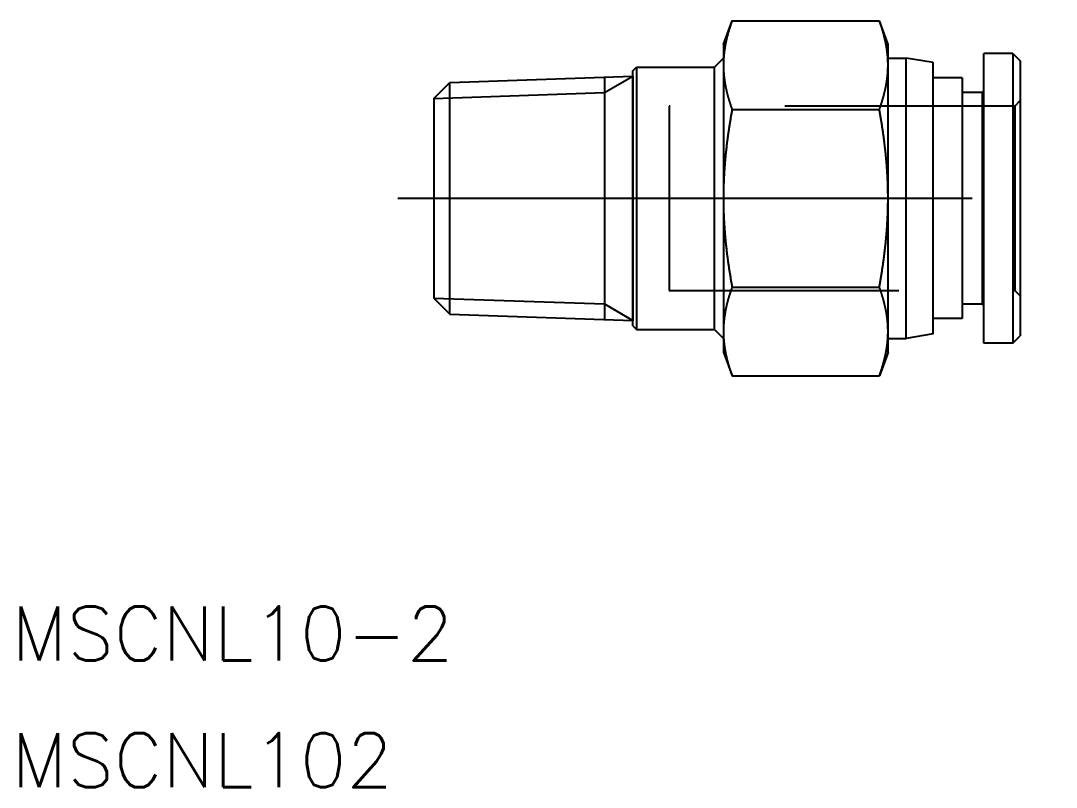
# Model space of a CAD drawing. Extents: x -78.9 to 11.2, y -32.6 to 11.8.
# Drawn here: x -78.9 to -21.6, y -32.6 to 9.8 of the extents above; entities that cross this region are included whole.
import ezdxf

# ---------------------------------------------------------------- set-up
doc = ezdxf.new("R2010")
doc.units = 0
doc.linetypes.add('CENTER', pattern=[50.8, 31.75, -6.35, 6.35, -6.35])
doc.linetypes.add('DASHED', pattern=[19.05, 12.7, -6.35])
doc.layers.get('0').update_dxf_attribs({"linetype": 'CONTINUOUS'})
doc.layers.add('CENTER', color=1, linetype='CENTER')
doc.styles.get("Standard").update_dxf_attribs({"font": 'txt.shx', "height": 3, "bigfont": 'bigfont.shx'})

msp = doc.modelspace()

# ---------------------------------------------------------------- linework, layer by layer
at = {"color": 7, "linetype": 'CONTINUOUS'}
for p, q in [((-40.03, 8.5), (-39.551, 9.815)), ((-39.551, 9.815), (-31.409, 9.815)), ((-30.93, 8.5), (-31.409, 9.815)), ((-40.03, 8.5), (-40.03, 7.361)), ((-30.93, 7.361), (-30.93, 8.5)), ((-40.53, 7.25), (-40.03, 7.75)), ((-30.93, 7.75), (-29.93, 7.75)), ((-29.93, -7.75), (-29.93, 7.75)), ((-28.43, 7.5), (-29.93, 7.75)), ((-28.43, -7.5), (-28.43, 7.5)), ((-25.63, -8), (-25.63, 8)), ((-24.03, 8), (-25.63, 8)), ((-24.03, 8), (-24.03, -8)), ((-24.03, 8), (-23.63, 7.6)), ((-23.63, 7.6), (-23.63, -7.6)), ((-45.03, 7.05), (-44.83, 7.25)), ((-45.03, -7.05), (-45.03, 7.05)), ((-44.83, 7.25), (-44.83, -7.25)), ((-44.83, 7.25), (-40.53, 7.25)), ((-40.53, -7.25), (-40.53, 7.25)), ((-40.03, 7.361), (-40.03, 0)), ((-30.93, 0), (-30.93, 7.361)), ((-56.03, 5.513), (-55.143, 6.4)), ((-55.143, 6.4), (-45.03, 6.753)), ((-55.143, -6.4), (-55.143, 6.4)), ((-46.608, 6.698), (-46.608, -6.698)), ((-45.03, 6.753), (-45.03, -6.753)), ((-26.83, 6.65), (-28.43, 6.65)), ((-26.83, 6.65), (-26.83, -6.65)), ((-25.73, 5.85), (-26.83, 5.85)), ((-25.73, 5.85), (-25.63, 5.95)), ((-25.73, 5.85), (-25.73, -5.85)), ((-56.03, 5.513), (-56.03, -5.513)), ((-39.551, 4.907), (-31.409, 4.907)), ((-40.03, 0), (-40.03, -7.361)), ((-30.93, -7.361), (-30.93, 0)), ((-39.551, -4.907), (-31.409, -4.907)), ((-56.03, -5.513), (-55.143, -6.4)), ((-25.73, -5.85), (-26.83, -5.85)), ((-25.73, -5.85), (-25.63, -5.95)), ((-55.143, -6.4), (-45.03, -6.753)), ((-26.83, -6.65), (-28.43, -6.65)), ((-45.03, -7.05), (-44.83, -7.25)), ((-44.83, -7.25), (-40.53, -7.25)), ((-40.53, -7.25), (-40.03, -7.75)), ((-40.03, -7.361), (-40.03, -8.5)), ((-30.93, -8.5), (-30.93, -7.361)), ((-30.93, -7.75), (-29.93, -7.75)), ((-28.43, -7.5), (-29.93, -7.75)), ((-24.03, -8), (-25.63, -8)), ((-24.03, -8), (-23.63, -7.6)), ((-40.03, -8.5), (-39.551, -9.815)), ((-30.93, -8.5), (-31.409, -9.815)), ((-39.551, -9.815), (-31.409, -9.815))]:
    msp.add_line(p, q, dxfattribs=at)
at = {"color": 3, "linetype": 'CONTINUOUS'}
for p, q in [((-46.608, 5.842), (-45.03, 6.753)), ((-56.03, 5.513), (-46.608, 5.842)), ((-56.03, -5.513), (-46.608, -5.842)), ((-46.608, -5.842), (-45.03, -6.753))]:
    msp.add_line(p, q, dxfattribs=at)
at = {"color": 3, "linetype": 'DASHED'}
for p, q in [((-23.63, 5.4), (-23.93, 5.1)), ((-23.93, 5.1), (-43.03, 5.1)), ((-43.03, 5.1), (-43.03, -5.1)), ((-23.93, 5.1), (-23.93, -5.1)), ((-43.03, -5.1), (-23.93, -5.1)), ((-23.93, -5.1), (-23.63, -5.4))]:
    msp.add_line(p, q, dxfattribs=at)
at = {"color": 7}
for points in [[(-39.551, 9.815, 0), (-39.562, 9.787, 0), (-39.571, 9.76, 0), (-39.581, 9.732, 0), (-39.591, 9.705, 0), (-39.6, 9.678, 0), (-39.61, 9.651, 0), (-39.619, 9.623, 0), (-39.628, 9.596, 0), (-39.637, 9.569, 0), (-39.646, 9.542, 0), (-39.655, 9.515, 0), (-39.664, 9.489, 0), (-39.673, 9.462, 0), (-39.681, 9.435, 0), (-39.69, 9.408, 0), (-39.698, 9.382, 0), (-39.706, 9.355, 0), (-39.715, 9.329, 0), (-39.723, 9.302, 0), (-39.731, 9.276, 0), (-39.738, 9.25, 0), (-39.746, 9.223, 0), (-39.754, 9.197, 0), (-39.761, 9.171, 0), (-39.769, 9.145, 0), (-39.776, 9.119, 0), (-39.783, 9.093, 0), (-39.79, 9.067, 0), (-39.797, 9.041, 0), (-39.804, 9.015, 0), (-39.811, 8.989, 0), (-39.818, 8.963, 0), (-39.824, 8.937, 0), (-39.831, 8.912, 0), (-39.837, 8.886, 0), (-39.843, 8.86, 0), (-39.849, 8.835, 0), (-39.855, 8.809, 0), (-39.861, 8.783, 0), (-39.867, 8.758, 0), (-39.873, 8.732, 0), (-39.879, 8.707, 0), (-39.884, 8.681, 0), (-39.89, 8.656, 0), (-39.895, 8.63, 0), (-39.9, 8.605, 0), (-39.906, 8.58, 0), (-39.91, 8.554, 0), (-39.915, 8.529, 0), (-39.92, 8.503, 0), (-39.925, 8.478, 0), (-39.93, 8.453, 0), (-39.934, 8.428, 0), (-39.939, 8.402, 0), (-39.943, 8.377, 0), (-39.947, 8.352, 0), (-39.951, 8.326, 0), (-39.955, 8.301, 0), (-39.959, 8.276, 0), (-39.963, 8.251, 0), (-39.967, 8.226, 0), (-39.97, 8.2, 0), (-39.974, 8.175, 0), (-39.977, 8.15, 0), (-39.98, 8.125, 0), (-39.984, 8.099, 0), (-39.987, 8.074, 0), (-39.99, 8.049, 0), (-39.993, 8.024, 0), (-39.995, 7.998, 0), (-39.998, 7.973, 0), (-40.001, 7.948, 0), (-40.003, 7.923, 0), (-40.005, 7.897, 0), (-40.008, 7.872, 0), (-40.01, 7.847, 0), (-40.012, 7.821, 0), (-40.014, 7.796, 0), (-40.016, 7.771, 0), (-40.017, 7.745, 0), (-40.019, 7.72, 0), (-40.021, 7.695, 0), (-40.022, 7.669, 0), (-40.023, 7.644, 0), (-40.024, 7.618, 0), (-40.026, 7.593, 0), (-40.026, 7.567, 0), (-40.027, 7.541, 0), (-40.028, 7.516, 0), (-40.029, 7.49, 0), (-40.029, 7.464, 0), (-40.029, 7.439, 0), (-40.03, 7.413, 0), (-40.03, 7.387, 0), (-40.03, 7.361, 0)], [(-30.93, 7.361, 0), (-30.93, 7.387, 0), (-30.93, 7.413, 0), (-30.931, 7.439, 0), (-30.931, 7.464, 0), (-30.931, 7.49, 0), (-30.932, 7.516, 0), (-30.933, 7.541, 0), (-30.934, 7.567, 0), (-30.935, 7.593, 0), (-30.936, 7.618, 0), (-30.937, 7.644, 0), (-30.938, 7.669, 0), (-30.94, 7.695, 0), (-30.941, 7.72, 0), (-30.943, 7.745, 0), (-30.944, 7.771, 0), (-30.946, 7.796, 0), (-30.948, 7.821, 0), (-30.95, 7.847, 0), (-30.952, 7.872, 0), (-30.955, 7.897, 0), (-30.957, 7.923, 0), (-30.959, 7.948, 0), (-30.962, 7.973, 0), (-30.965, 7.998, 0), (-30.967, 8.024, 0), (-30.97, 8.049, 0), (-30.973, 8.074, 0), (-30.976, 8.099, 0), (-30.98, 8.125, 0), (-30.983, 8.15, 0), (-30.986, 8.175, 0), (-30.99, 8.2, 0), (-30.993, 8.226, 0), (-30.997, 8.251, 0), (-31.001, 8.276, 0), (-31.005, 8.301, 0), (-31.009, 8.326, 0), (-31.013, 8.352, 0), (-31.017, 8.377, 0), (-31.021, 8.402, 0), (-31.026, 8.428, 0), (-31.03, 8.453, 0), (-31.035, 8.478, 0), (-31.04, 8.503, 0), (-31.045, 8.529, 0), (-31.05, 8.554, 0), (-31.055, 8.58, 0), (-31.06, 8.605, 0), (-31.065, 8.63, 0), (-31.07, 8.656, 0), (-31.076, 8.681, 0), (-31.081, 8.707, 0), (-31.087, 8.732, 0), (-31.093, 8.758, 0), (-31.099, 8.783, 0), (-31.105, 8.809, 0), (-31.111, 8.835, 0), (-31.117, 8.86, 0), (-31.123, 8.886, 0), (-31.13, 8.912, 0), (-31.136, 8.937, 0), (-31.142, 8.963, 0), (-31.149, 8.989, 0), (-31.156, 9.015, 0), (-31.163, 9.041, 0), (-31.17, 9.067, 0), (-31.177, 9.093, 0), (-31.184, 9.119, 0), (-31.192, 9.145, 0), (-31.199, 9.171, 0), (-31.206, 9.197, 0), (-31.214, 9.223, 0), (-31.222, 9.25, 0), (-31.23, 9.276, 0), (-31.238, 9.302, 0), (-31.245, 9.329, 0), (-31.254, 9.355, 0), (-31.262, 9.382, 0), (-31.27, 9.408, 0), (-31.279, 9.435, 0), (-31.287, 9.462, 0), (-31.296, 9.489, 0), (-31.305, 9.515, 0), (-31.314, 9.542, 0), (-31.323, 9.569, 0), (-31.332, 9.596, 0), (-31.341, 9.623, 0), (-31.35, 9.651, 0), (-31.36, 9.678, 0), (-31.369, 9.705, 0), (-31.379, 9.732, 0), (-31.389, 9.76, 0), (-31.399, 9.787, 0), (-31.409, 9.815, 0)], [(-40.03, 7.361, 0), (-40.03, 7.335, 0), (-40.03, 7.31, 0), (-40.029, 7.284, 0), (-40.029, 7.258, 0), (-40.029, 7.232, 0), (-40.028, 7.207, 0), (-40.027, 7.181, 0), (-40.026, 7.155, 0), (-40.026, 7.13, 0), (-40.024, 7.104, 0), (-40.023, 7.079, 0), (-40.022, 7.053, 0), (-40.021, 7.028, 0), (-40.019, 7.002, 0), (-40.017, 6.977, 0), (-40.016, 6.952, 0), (-40.014, 6.926, 0), (-40.012, 6.901, 0), (-40.01, 6.876, 0), (-40.008, 6.85, 0), (-40.005, 6.825, 0), (-40.003, 6.8, 0), (-40.001, 6.774, 0), (-39.998, 6.749, 0), (-39.995, 6.724, 0), (-39.993, 6.699, 0), (-39.99, 6.673, 0), (-39.987, 6.648, 0), (-39.984, 6.623, 0), (-39.98, 6.598, 0), (-39.977, 6.573, 0), (-39.974, 6.547, 0), (-39.97, 6.522, 0), (-39.967, 6.497, 0), (-39.963, 6.472, 0), (-39.959, 6.446, 0), (-39.955, 6.421, 0), (-39.951, 6.396, 0), (-39.947, 6.371, 0), (-39.943, 6.345, 0), (-39.939, 6.32, 0), (-39.934, 6.295, 0), (-39.93, 6.27, 0), (-39.925, 6.244, 0), (-39.92, 6.219, 0), (-39.915, 6.194, 0), (-39.91, 6.168, 0), (-39.906, 6.143, 0), (-39.9, 6.118, 0), (-39.895, 6.092, 0), (-39.89, 6.067, 0), (-39.884, 6.041, 0), (-39.879, 6.016, 0), (-39.873, 5.99, 0), (-39.867, 5.965, 0), (-39.861, 5.939, 0), (-39.855, 5.914, 0), (-39.849, 5.888, 0), (-39.843, 5.862, 0), (-39.837, 5.837, 0), (-39.831, 5.811, 0), (-39.824, 5.785, 0), (-39.818, 5.759, 0), (-39.811, 5.733, 0), (-39.804, 5.708, 0), (-39.797, 5.682, 0), (-39.79, 5.656, 0), (-39.783, 5.63, 0), (-39.776, 5.604, 0), (-39.769, 5.578, 0), (-39.761, 5.551, 0), (-39.754, 5.525, 0), (-39.746, 5.499, 0), (-39.738, 5.473, 0), (-39.731, 5.446, 0), (-39.723, 5.42, 0), (-39.715, 5.394, 0), (-39.706, 5.367, 0), (-39.698, 5.341, 0), (-39.69, 5.314, 0), (-39.681, 5.287, 0), (-39.673, 5.261, 0), (-39.664, 5.234, 0), (-39.655, 5.207, 0), (-39.646, 5.18, 0), (-39.637, 5.153, 0), (-39.628, 5.126, 0), (-39.619, 5.099, 0), (-39.61, 5.072, 0), (-39.6, 5.045, 0), (-39.591, 5.017, 0), (-39.581, 4.99, 0), (-39.571, 4.963, 0), (-39.562, 4.935, 0), (-39.551, 4.907, 0)], [(-31.409, 4.907, 0), (-31.399, 4.935, 0), (-31.389, 4.963, 0), (-31.379, 4.99, 0), (-31.369, 5.017, 0), (-31.36, 5.045, 0), (-31.35, 5.072, 0), (-31.341, 5.099, 0), (-31.332, 5.126, 0), (-31.323, 5.153, 0), (-31.314, 5.18, 0), (-31.305, 5.207, 0), (-31.296, 5.234, 0), (-31.287, 5.261, 0), (-31.279, 5.287, 0), (-31.27, 5.314, 0), (-31.262, 5.341, 0), (-31.254, 5.367, 0), (-31.245, 5.394, 0), (-31.238, 5.42, 0), (-31.23, 5.446, 0), (-31.222, 5.473, 0), (-31.214, 5.499, 0), (-31.206, 5.525, 0), (-31.199, 5.551, 0), (-31.192, 5.578, 0), (-31.184, 5.604, 0), (-31.177, 5.63, 0), (-31.17, 5.656, 0), (-31.163, 5.682, 0), (-31.156, 5.708, 0), (-31.149, 5.733, 0), (-31.142, 5.759, 0), (-31.136, 5.785, 0), (-31.13, 5.811, 0), (-31.123, 5.837, 0), (-31.117, 5.862, 0), (-31.111, 5.888, 0), (-31.105, 5.914, 0), (-31.099, 5.939, 0), (-31.093, 5.965, 0), (-31.087, 5.99, 0), (-31.081, 6.016, 0), (-31.076, 6.041, 0), (-31.07, 6.067, 0), (-31.065, 6.092, 0), (-31.06, 6.118, 0), (-31.055, 6.143, 0), (-31.05, 6.168, 0), (-31.045, 6.194, 0), (-31.04, 6.219, 0), (-31.035, 6.244, 0), (-31.03, 6.27, 0), (-31.026, 6.295, 0), (-31.021, 6.32, 0), (-31.017, 6.345, 0), (-31.013, 6.371, 0), (-31.009, 6.396, 0), (-31.005, 6.421, 0), (-31.001, 6.446, 0), (-30.997, 6.472, 0), (-30.993, 6.497, 0), (-30.99, 6.522, 0), (-30.986, 6.547, 0), (-30.983, 6.573, 0), (-30.98, 6.598, 0), (-30.976, 6.623, 0), (-30.973, 6.648, 0), (-30.97, 6.673, 0), (-30.967, 6.699, 0), (-30.965, 6.724, 0), (-30.962, 6.749, 0), (-30.959, 6.774, 0), (-30.957, 6.8, 0), (-30.955, 6.825, 0), (-30.952, 6.85, 0), (-30.95, 6.876, 0), (-30.948, 6.901, 0), (-30.946, 6.926, 0), (-30.944, 6.952, 0), (-30.943, 6.977, 0), (-30.941, 7.002, 0), (-30.94, 7.028, 0), (-30.938, 7.053, 0), (-30.937, 7.079, 0), (-30.936, 7.104, 0), (-30.935, 7.13, 0), (-30.934, 7.155, 0), (-30.933, 7.181, 0), (-30.932, 7.207, 0), (-30.931, 7.232, 0), (-30.931, 7.258, 0), (-30.931, 7.284, 0), (-30.93, 7.31, 0), (-30.93, 7.335, 0), (-30.93, 7.361, 0)], [(-39.551, 4.907, 0), (-39.562, 4.852, 0), (-39.571, 4.797, 0), (-39.581, 4.742, 0), (-39.591, 4.688, 0), (-39.6, 4.633, 0), (-39.61, 4.579, 0), (-39.619, 4.524, 0), (-39.628, 4.47, 0), (-39.637, 4.416, 0), (-39.646, 4.362, 0), (-39.655, 4.308, 0), (-39.664, 4.255, 0), (-39.673, 4.201, 0), (-39.681, 4.148, 0), (-39.69, 4.094, 0), (-39.698, 4.041, 0), (-39.706, 3.988, 0), (-39.715, 3.935, 0), (-39.723, 3.882, 0), (-39.731, 3.83, 0), (-39.738, 3.777, 0), (-39.746, 3.724, 0), (-39.754, 3.672, 0), (-39.761, 3.62, 0), (-39.769, 3.567, 0), (-39.776, 3.515, 0), (-39.783, 3.463, 0), (-39.79, 3.411, 0), (-39.797, 3.359, 0), (-39.804, 3.307, 0), (-39.811, 3.256, 0), (-39.818, 3.204, 0), (-39.824, 3.152, 0), (-39.831, 3.101, 0), (-39.837, 3.049, 0), (-39.843, 2.998, 0), (-39.849, 2.947, 0), (-39.855, 2.895, 0), (-39.861, 2.844, 0), (-39.867, 2.793, 0), (-39.873, 2.742, 0), (-39.879, 2.691, 0), (-39.884, 2.64, 0), (-39.89, 2.589, 0), (-39.895, 2.538, 0), (-39.9, 2.487, 0), (-39.906, 2.437, 0), (-39.91, 2.386, 0), (-39.915, 2.335, 0), (-39.92, 2.284, 0), (-39.925, 2.234, 0), (-39.93, 2.183, 0), (-39.934, 2.133, 0), (-39.939, 2.082, 0), (-39.943, 2.032, 0), (-39.947, 1.981, 0), (-39.951, 1.93, 0), (-39.955, 1.88, 0), (-39.959, 1.83, 0), (-39.963, 1.779, 0), (-39.967, 1.729, 0), (-39.97, 1.678, 0), (-39.974, 1.628, 0), (-39.977, 1.577, 0), (-39.98, 1.527, 0), (-39.984, 1.476, 0), (-39.987, 1.426, 0), (-39.99, 1.375, 0), (-39.993, 1.325, 0), (-39.995, 1.275, 0), (-39.998, 1.224, 0), (-40.001, 1.173, 0), (-40.003, 1.123, 0), (-40.005, 1.072, 0), (-40.008, 1.022, 0), (-40.01, 0.971, 0), (-40.012, 0.921, 0), (-40.014, 0.87, 0), (-40.016, 0.819, 0), (-40.017, 0.768, 0), (-40.019, 0.717, 0), (-40.021, 0.667, 0), (-40.022, 0.616, 0), (-40.023, 0.565, 0), (-40.024, 0.514, 0), (-40.026, 0.463, 0), (-40.026, 0.412, 0), (-40.027, 0.36, 0), (-40.028, 0.309, 0), (-40.029, 0.258, 0), (-40.029, 0.206, 0), (-40.029, 0.155, 0), (-40.03, 0.103, 0), (-40.03, 0.052, 0), (-40.03, 0, 0)], [(-30.93, 0, 0), (-30.93, 0.052, 0), (-30.93, 0.103, 0), (-30.931, 0.155, 0), (-30.931, 0.206, 0), (-30.931, 0.258, 0), (-30.932, 0.309, 0), (-30.933, 0.36, 0), (-30.934, 0.412, 0), (-30.935, 0.463, 0), (-30.936, 0.514, 0), (-30.937, 0.565, 0), (-30.938, 0.616, 0), (-30.94, 0.667, 0), (-30.941, 0.717, 0), (-30.943, 0.768, 0), (-30.944, 0.819, 0), (-30.946, 0.87, 0), (-30.948, 0.921, 0), (-30.95, 0.971, 0), (-30.952, 1.022, 0), (-30.955, 1.072, 0), (-30.957, 1.123, 0), (-30.959, 1.173, 0), (-30.962, 1.224, 0), (-30.965, 1.275, 0), (-30.967, 1.325, 0), (-30.97, 1.375, 0), (-30.973, 1.426, 0), (-30.976, 1.476, 0), (-30.98, 1.527, 0), (-30.983, 1.577, 0), (-30.986, 1.628, 0), (-30.99, 1.678, 0), (-30.993, 1.729, 0), (-30.997, 1.779, 0), (-31.001, 1.83, 0), (-31.005, 1.88, 0), (-31.009, 1.93, 0), (-31.013, 1.981, 0), (-31.017, 2.032, 0), (-31.021, 2.082, 0), (-31.026, 2.133, 0), (-31.03, 2.183, 0), (-31.035, 2.234, 0), (-31.04, 2.284, 0), (-31.045, 2.335, 0), (-31.05, 2.386, 0), (-31.055, 2.437, 0), (-31.06, 2.487, 0), (-31.065, 2.538, 0), (-31.07, 2.589, 0), (-31.076, 2.64, 0), (-31.081, 2.691, 0), (-31.087, 2.742, 0), (-31.093, 2.793, 0), (-31.099, 2.844, 0), (-31.105, 2.895, 0), (-31.111, 2.947, 0), (-31.117, 2.998, 0), (-31.123, 3.049, 0), (-31.13, 3.101, 0), (-31.136, 3.152, 0), (-31.142, 3.204, 0), (-31.149, 3.256, 0), (-31.156, 3.307, 0), (-31.163, 3.359, 0), (-31.17, 3.411, 0), (-31.177, 3.463, 0), (-31.184, 3.515, 0), (-31.192, 3.567, 0), (-31.199, 3.62, 0), (-31.206, 3.672, 0), (-31.214, 3.724, 0), (-31.222, 3.777, 0), (-31.23, 3.83, 0), (-31.238, 3.882, 0), (-31.245, 3.935, 0), (-31.254, 3.988, 0), (-31.262, 4.041, 0), (-31.27, 4.094, 0), (-31.279, 4.148, 0), (-31.287, 4.201, 0), (-31.296, 4.255, 0), (-31.305, 4.308, 0), (-31.314, 4.362, 0), (-31.323, 4.416, 0), (-31.332, 4.47, 0), (-31.341, 4.524, 0), (-31.35, 4.579, 0), (-31.36, 4.633, 0), (-31.369, 4.688, 0), (-31.379, 4.742, 0), (-31.389, 4.797, 0), (-31.399, 4.852, 0), (-31.409, 4.907, 0)], [(-40.03, 0, 0), (-40.03, -0.052, 0), (-40.03, -0.103, 0), (-40.029, -0.155, 0), (-40.029, -0.206, 0), (-40.029, -0.258, 0), (-40.028, -0.309, 0), (-40.027, -0.36, 0), (-40.026, -0.412, 0), (-40.026, -0.463, 0), (-40.024, -0.514, 0), (-40.023, -0.565, 0), (-40.022, -0.616, 0), (-40.021, -0.667, 0), (-40.019, -0.717, 0), (-40.017, -0.768, 0), (-40.016, -0.819, 0), (-40.014, -0.87, 0), (-40.012, -0.921, 0), (-40.01, -0.971, 0), (-40.008, -1.022, 0), (-40.005, -1.072, 0), (-40.003, -1.123, 0), (-40.001, -1.173, 0), (-39.998, -1.224, 0), (-39.995, -1.275, 0), (-39.993, -1.325, 0), (-39.99, -1.375, 0), (-39.987, -1.426, 0), (-39.984, -1.476, 0), (-39.98, -1.527, 0), (-39.977, -1.577, 0), (-39.974, -1.628, 0), (-39.97, -1.678, 0), (-39.967, -1.729, 0), (-39.963, -1.779, 0), (-39.959, -1.83, 0), (-39.955, -1.88, 0), (-39.951, -1.93, 0), (-39.947, -1.981, 0), (-39.943, -2.032, 0), (-39.939, -2.082, 0), (-39.934, -2.133, 0), (-39.93, -2.183, 0), (-39.925, -2.234, 0), (-39.92, -2.284, 0), (-39.915, -2.335, 0), (-39.91, -2.386, 0), (-39.906, -2.437, 0), (-39.9, -2.487, 0), (-39.895, -2.538, 0), (-39.89, -2.589, 0), (-39.884, -2.64, 0), (-39.879, -2.691, 0), (-39.873, -2.742, 0), (-39.867, -2.793, 0), (-39.861, -2.844, 0), (-39.855, -2.895, 0), (-39.849, -2.947, 0), (-39.843, -2.998, 0), (-39.837, -3.049, 0), (-39.831, -3.101, 0), (-39.824, -3.152, 0), (-39.818, -3.204, 0), (-39.811, -3.256, 0), (-39.804, -3.307, 0), (-39.797, -3.359, 0), (-39.79, -3.411, 0), (-39.783, -3.463, 0), (-39.776, -3.515, 0), (-39.769, -3.567, 0), (-39.761, -3.62, 0), (-39.754, -3.672, 0), (-39.746, -3.724, 0), (-39.738, -3.777, 0), (-39.731, -3.83, 0), (-39.723, -3.882, 0), (-39.715, -3.935, 0), (-39.706, -3.988, 0), (-39.698, -4.041, 0), (-39.69, -4.094, 0), (-39.681, -4.148, 0), (-39.673, -4.201, 0), (-39.664, -4.255, 0), (-39.655, -4.308, 0), (-39.646, -4.362, 0), (-39.637, -4.416, 0), (-39.628, -4.47, 0), (-39.619, -4.524, 0), (-39.61, -4.579, 0), (-39.6, -4.633, 0), (-39.591, -4.688, 0), (-39.581, -4.742, 0), (-39.571, -4.797, 0), (-39.562, -4.852, 0), (-39.551, -4.907, 0)], [(-31.409, -4.907, 0), (-31.399, -4.852, 0), (-31.389, -4.797, 0), (-31.379, -4.742, 0), (-31.369, -4.688, 0), (-31.36, -4.633, 0), (-31.35, -4.579, 0), (-31.341, -4.524, 0), (-31.332, -4.47, 0), (-31.323, -4.416, 0), (-31.314, -4.362, 0), (-31.305, -4.308, 0), (-31.296, -4.255, 0), (-31.287, -4.201, 0), (-31.279, -4.148, 0), (-31.27, -4.094, 0), (-31.262, -4.041, 0), (-31.254, -3.988, 0), (-31.245, -3.935, 0), (-31.238, -3.882, 0), (-31.23, -3.83, 0), (-31.222, -3.777, 0), (-31.214, -3.724, 0), (-31.206, -3.672, 0), (-31.199, -3.62, 0), (-31.192, -3.567, 0), (-31.184, -3.515, 0), (-31.177, -3.463, 0), (-31.17, -3.411, 0), (-31.163, -3.359, 0), (-31.156, -3.307, 0), (-31.149, -3.256, 0), (-31.142, -3.204, 0), (-31.136, -3.152, 0), (-31.13, -3.101, 0), (-31.123, -3.049, 0), (-31.117, -2.998, 0), (-31.111, -2.947, 0), (-31.105, -2.895, 0), (-31.099, -2.844, 0), (-31.093, -2.793, 0), (-31.087, -2.742, 0), (-31.081, -2.691, 0), (-31.076, -2.64, 0), (-31.07, -2.589, 0), (-31.065, -2.538, 0), (-31.06, -2.487, 0), (-31.055, -2.437, 0), (-31.05, -2.386, 0), (-31.045, -2.335, 0), (-31.04, -2.284, 0), (-31.035, -2.234, 0), (-31.03, -2.183, 0), (-31.026, -2.133, 0), (-31.021, -2.082, 0), (-31.017, -2.032, 0), (-31.013, -1.981, 0), (-31.009, -1.93, 0), (-31.005, -1.88, 0), (-31.001, -1.83, 0), (-30.997, -1.779, 0), (-30.993, -1.729, 0), (-30.99, -1.678, 0), (-30.986, -1.628, 0), (-30.983, -1.577, 0), (-30.98, -1.527, 0), (-30.976, -1.476, 0), (-30.973, -1.426, 0), (-30.97, -1.375, 0), (-30.967, -1.325, 0), (-30.965, -1.275, 0), (-30.962, -1.224, 0), (-30.959, -1.173, 0), (-30.957, -1.123, 0), (-30.955, -1.072, 0), (-30.952, -1.022, 0), (-30.95, -0.971, 0), (-30.948, -0.921, 0), (-30.946, -0.87, 0), (-30.944, -0.819, 0), (-30.943, -0.768, 0), (-30.941, -0.717, 0), (-30.94, -0.667, 0), (-30.938, -0.616, 0), (-30.937, -0.565, 0), (-30.936, -0.514, 0), (-30.935, -0.463, 0), (-30.934, -0.412, 0), (-30.933, -0.36, 0), (-30.932, -0.309, 0), (-30.931, -0.258, 0), (-30.931, -0.206, 0), (-30.931, -0.155, 0), (-30.93, -0.103, 0), (-30.93, -0.052, 0), (-30.93, 0, 0)], [(-39.551, -4.907, 0), (-39.562, -4.935, 0), (-39.571, -4.963, 0), (-39.581, -4.99, 0), (-39.591, -5.017, 0), (-39.6, -5.045, 0), (-39.61, -5.072, 0), (-39.619, -5.099, 0), (-39.628, -5.126, 0), (-39.637, -5.153, 0), (-39.646, -5.18, 0), (-39.655, -5.207, 0), (-39.664, -5.234, 0), (-39.673, -5.261, 0), (-39.681, -5.287, 0), (-39.69, -5.314, 0), (-39.698, -5.341, 0), (-39.706, -5.367, 0), (-39.715, -5.394, 0), (-39.723, -5.42, 0), (-39.731, -5.446, 0), (-39.738, -5.473, 0), (-39.746, -5.499, 0), (-39.754, -5.525, 0), (-39.761, -5.551, 0), (-39.769, -5.578, 0), (-39.776, -5.604, 0), (-39.783, -5.63, 0), (-39.79, -5.656, 0), (-39.797, -5.682, 0), (-39.804, -5.708, 0), (-39.811, -5.733, 0), (-39.818, -5.759, 0), (-39.824, -5.785, 0), (-39.831, -5.811, 0), (-39.837, -5.837, 0), (-39.843, -5.862, 0), (-39.849, -5.888, 0), (-39.855, -5.914, 0), (-39.861, -5.939, 0), (-39.867, -5.965, 0), (-39.873, -5.99, 0), (-39.879, -6.016, 0), (-39.884, -6.041, 0), (-39.89, -6.067, 0), (-39.895, -6.092, 0), (-39.9, -6.118, 0), (-39.906, -6.143, 0), (-39.91, -6.168, 0), (-39.915, -6.194, 0), (-39.92, -6.219, 0), (-39.925, -6.244, 0), (-39.93, -6.27, 0), (-39.934, -6.295, 0), (-39.939, -6.32, 0), (-39.943, -6.345, 0), (-39.947, -6.371, 0), (-39.951, -6.396, 0), (-39.955, -6.421, 0), (-39.959, -6.446, 0), (-39.963, -6.472, 0), (-39.967, -6.497, 0), (-39.97, -6.522, 0), (-39.974, -6.547, 0), (-39.977, -6.573, 0), (-39.98, -6.598, 0), (-39.984, -6.623, 0), (-39.987, -6.648, 0), (-39.99, -6.673, 0), (-39.993, -6.699, 0), (-39.995, -6.724, 0), (-39.998, -6.749, 0), (-40.001, -6.774, 0), (-40.003, -6.8, 0), (-40.005, -6.825, 0), (-40.008, -6.85, 0), (-40.01, -6.876, 0), (-40.012, -6.901, 0), (-40.014, -6.926, 0), (-40.016, -6.952, 0), (-40.017, -6.977, 0), (-40.019, -7.002, 0), (-40.021, -7.028, 0), (-40.022, -7.053, 0), (-40.023, -7.079, 0), (-40.024, -7.104, 0), (-40.026, -7.13, 0), (-40.026, -7.155, 0), (-40.027, -7.181, 0), (-40.028, -7.207, 0), (-40.029, -7.232, 0), (-40.029, -7.258, 0), (-40.029, -7.284, 0), (-40.03, -7.31, 0), (-40.03, -7.335, 0), (-40.03, -7.361, 0)], [(-30.93, -7.361, 0), (-30.93, -7.335, 0), (-30.93, -7.31, 0), (-30.931, -7.284, 0), (-30.931, -7.258, 0), (-30.931, -7.232, 0), (-30.932, -7.207, 0), (-30.933, -7.181, 0), (-30.934, -7.155, 0), (-30.935, -7.13, 0), (-30.936, -7.104, 0), (-30.937, -7.079, 0), (-30.938, -7.053, 0), (-30.94, -7.028, 0), (-30.941, -7.002, 0), (-30.943, -6.977, 0), (-30.944, -6.952, 0), (-30.946, -6.926, 0), (-30.948, -6.901, 0), (-30.95, -6.876, 0), (-30.952, -6.85, 0), (-30.955, -6.825, 0), (-30.957, -6.8, 0), (-30.959, -6.774, 0), (-30.962, -6.749, 0), (-30.965, -6.724, 0), (-30.967, -6.699, 0), (-30.97, -6.673, 0), (-30.973, -6.648, 0), (-30.976, -6.623, 0), (-30.98, -6.598, 0), (-30.983, -6.573, 0), (-30.986, -6.547, 0), (-30.99, -6.522, 0), (-30.993, -6.497, 0), (-30.997, -6.472, 0), (-31.001, -6.446, 0), (-31.005, -6.421, 0), (-31.009, -6.396, 0), (-31.013, -6.371, 0), (-31.017, -6.345, 0), (-31.021, -6.32, 0), (-31.026, -6.295, 0), (-31.03, -6.27, 0), (-31.035, -6.244, 0), (-31.04, -6.219, 0), (-31.045, -6.194, 0), (-31.05, -6.168, 0), (-31.055, -6.143, 0), (-31.06, -6.118, 0), (-31.065, -6.092, 0), (-31.07, -6.067, 0), (-31.076, -6.041, 0), (-31.081, -6.016, 0), (-31.087, -5.99, 0), (-31.093, -5.965, 0), (-31.099, -5.939, 0), (-31.105, -5.914, 0), (-31.111, -5.888, 0), (-31.117, -5.862, 0), (-31.123, -5.837, 0), (-31.13, -5.811, 0), (-31.136, -5.785, 0), (-31.142, -5.759, 0), (-31.149, -5.733, 0), (-31.156, -5.708, 0), (-31.163, -5.682, 0), (-31.17, -5.656, 0), (-31.177, -5.63, 0), (-31.184, -5.604, 0), (-31.192, -5.578, 0), (-31.199, -5.551, 0), (-31.206, -5.525, 0), (-31.214, -5.499, 0), (-31.222, -5.473, 0), (-31.23, -5.446, 0), (-31.238, -5.42, 0), (-31.245, -5.394, 0), (-31.254, -5.367, 0), (-31.262, -5.341, 0), (-31.27, -5.314, 0), (-31.279, -5.287, 0), (-31.287, -5.261, 0), (-31.296, -5.234, 0), (-31.305, -5.207, 0), (-31.314, -5.18, 0), (-31.323, -5.153, 0), (-31.332, -5.126, 0), (-31.341, -5.099, 0), (-31.35, -5.072, 0), (-31.36, -5.045, 0), (-31.369, -5.017, 0), (-31.379, -4.99, 0), (-31.389, -4.963, 0), (-31.399, -4.935, 0), (-31.409, -4.907, 0)], [(-40.03, -7.361, 0), (-40.03, -7.387, 0), (-40.03, -7.413, 0), (-40.029, -7.439, 0), (-40.029, -7.464, 0), (-40.029, -7.49, 0), (-40.028, -7.516, 0), (-40.027, -7.541, 0), (-40.026, -7.567, 0), (-40.026, -7.593, 0), (-40.024, -7.618, 0), (-40.023, -7.644, 0), (-40.022, -7.669, 0), (-40.021, -7.695, 0), (-40.019, -7.72, 0), (-40.017, -7.745, 0), (-40.016, -7.771, 0), (-40.014, -7.796, 0), (-40.012, -7.821, 0), (-40.01, -7.847, 0), (-40.008, -7.872, 0), (-40.005, -7.897, 0), (-40.003, -7.923, 0), (-40.001, -7.948, 0), (-39.998, -7.973, 0), (-39.995, -7.998, 0), (-39.993, -8.024, 0), (-39.99, -8.049, 0), (-39.987, -8.074, 0), (-39.984, -8.099, 0), (-39.98, -8.125, 0), (-39.977, -8.15, 0), (-39.974, -8.175, 0), (-39.97, -8.2, 0), (-39.967, -8.226, 0), (-39.963, -8.251, 0), (-39.959, -8.276, 0), (-39.955, -8.301, 0), (-39.951, -8.326, 0), (-39.947, -8.352, 0), (-39.943, -8.377, 0), (-39.939, -8.402, 0), (-39.934, -8.428, 0), (-39.93, -8.453, 0), (-39.925, -8.478, 0), (-39.92, -8.503, 0), (-39.915, -8.529, 0), (-39.91, -8.554, 0), (-39.906, -8.58, 0), (-39.9, -8.605, 0), (-39.895, -8.63, 0), (-39.89, -8.656, 0), (-39.884, -8.681, 0), (-39.879, -8.707, 0), (-39.873, -8.732, 0), (-39.867, -8.758, 0), (-39.861, -8.783, 0), (-39.855, -8.809, 0), (-39.849, -8.835, 0), (-39.843, -8.86, 0), (-39.837, -8.886, 0), (-39.831, -8.912, 0), (-39.824, -8.937, 0), (-39.818, -8.963, 0), (-39.811, -8.989, 0), (-39.804, -9.015, 0), (-39.797, -9.041, 0), (-39.79, -9.067, 0), (-39.783, -9.093, 0), (-39.776, -9.119, 0), (-39.769, -9.145, 0), (-39.761, -9.171, 0), (-39.754, -9.197, 0), (-39.746, -9.223, 0), (-39.738, -9.25, 0), (-39.731, -9.276, 0), (-39.723, -9.302, 0), (-39.715, -9.329, 0), (-39.706, -9.355, 0), (-39.698, -9.382, 0), (-39.69, -9.408, 0), (-39.681, -9.435, 0), (-39.673, -9.462, 0), (-39.664, -9.489, 0), (-39.655, -9.515, 0), (-39.646, -9.542, 0), (-39.637, -9.569, 0), (-39.628, -9.596, 0), (-39.619, -9.623, 0), (-39.61, -9.651, 0), (-39.6, -9.678, 0), (-39.591, -9.705, 0), (-39.581, -9.732, 0), (-39.571, -9.76, 0), (-39.562, -9.787, 0), (-39.551, -9.815, 0)], [(-31.409, -9.815, 0), (-31.399, -9.787, 0), (-31.389, -9.76, 0), (-31.379, -9.732, 0), (-31.369, -9.705, 0), (-31.36, -9.678, 0), (-31.35, -9.651, 0), (-31.341, -9.623, 0), (-31.332, -9.596, 0), (-31.323, -9.569, 0), (-31.314, -9.542, 0), (-31.305, -9.515, 0), (-31.296, -9.489, 0), (-31.287, -9.462, 0), (-31.279, -9.435, 0), (-31.27, -9.408, 0), (-31.262, -9.382, 0), (-31.254, -9.355, 0), (-31.245, -9.329, 0), (-31.238, -9.302, 0), (-31.23, -9.276, 0), (-31.222, -9.25, 0), (-31.214, -9.223, 0), (-31.206, -9.197, 0), (-31.199, -9.171, 0), (-31.192, -9.145, 0), (-31.184, -9.119, 0), (-31.177, -9.093, 0), (-31.17, -9.067, 0), (-31.163, -9.041, 0), (-31.156, -9.015, 0), (-31.149, -8.989, 0), (-31.142, -8.963, 0), (-31.136, -8.937, 0), (-31.13, -8.912, 0), (-31.123, -8.886, 0), (-31.117, -8.86, 0), (-31.111, -8.835, 0), (-31.105, -8.809, 0), (-31.099, -8.783, 0), (-31.093, -8.758, 0), (-31.087, -8.732, 0), (-31.081, -8.707, 0), (-31.076, -8.681, 0), (-31.07, -8.656, 0), (-31.065, -8.63, 0), (-31.06, -8.605, 0), (-31.055, -8.58, 0), (-31.05, -8.554, 0), (-31.045, -8.529, 0), (-31.04, -8.503, 0), (-31.035, -8.478, 0), (-31.03, -8.453, 0), (-31.026, -8.428, 0), (-31.021, -8.402, 0), (-31.017, -8.377, 0), (-31.013, -8.352, 0), (-31.009, -8.326, 0), (-31.005, -8.301, 0), (-31.001, -8.276, 0), (-30.997, -8.251, 0), (-30.993, -8.226, 0), (-30.99, -8.2, 0), (-30.986, -8.175, 0), (-30.983, -8.15, 0), (-30.98, -8.125, 0), (-30.976, -8.099, 0), (-30.973, -8.074, 0), (-30.97, -8.049, 0), (-30.967, -8.024, 0), (-30.965, -7.998, 0), (-30.962, -7.973, 0), (-30.959, -7.948, 0), (-30.957, -7.923, 0), (-30.955, -7.897, 0), (-30.952, -7.872, 0), (-30.95, -7.847, 0), (-30.948, -7.821, 0), (-30.946, -7.796, 0), (-30.944, -7.771, 0), (-30.943, -7.745, 0), (-30.941, -7.72, 0), (-30.94, -7.695, 0), (-30.938, -7.669, 0), (-30.937, -7.644, 0), (-30.936, -7.618, 0), (-30.935, -7.593, 0), (-30.934, -7.567, 0), (-30.933, -7.541, 0), (-30.932, -7.516, 0), (-30.931, -7.49, 0), (-30.931, -7.464, 0), (-30.931, -7.439, 0), (-30.93, -7.413, 0), (-30.93, -7.387, 0), (-30.93, -7.361, 0)]]:
    msp.add_polyline3d(points, dxfattribs=at)
at = {"layer": 'CENTER', "color": 1, "linetype": 'CENTER'}
msp.add_line((-58.03, 0), (-21.63, 0), dxfattribs=at)

# ---------------------------------------------------------------- texts
at = {"color": 7, "linetype": 'CONTINUOUS'}
for s, p in [('MSCNL10-2', (-79.383, -25.557)), ('MSCNL102', (-79.383, -32.557))]:
    msp.add_text(s, height=3, dxfattribs=at).set_placement(p)

doc.saveas('drawing.dxf')
